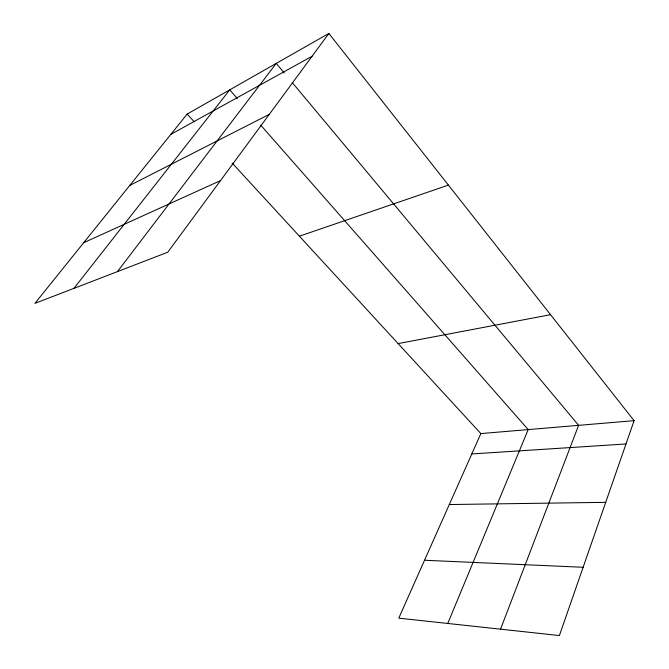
<?xml version="1.0" encoding="UTF-8"?>
<svg xmlns="http://www.w3.org/2000/svg" width="669" height="669" viewBox="0 0 669 669"><rect width="100%" height="100%" fill="white"/><g stroke="black" fill="none" stroke-linecap="round" stroke-linejoin="round"><path stroke-width="1" d="M634.095 420.667L559.393 635.55L398.774 618.156L480.86 433.587L634.095 420.667L328.864 33.45L187.153 114.073L34.905 303.383L167.768 252.23L328.864 33.45M500.537 629.178L578.61 425.342L292.244 82.555M447.753 623.458L528.192 429.598L260.726 125.136M117.443 271.606L276.238 63.396L284.241 72.971M73.941 288.356L229.735 89.855L237.311 98.477M170.829 134.377L312.072 56.255M129.744 185.455L269.314 114.324M83.7 242.705L220.519 180.597M299.411 236.19L448.414 185.104M398.13 343.59L550.562 314.689M471.812 453.942L625.992 443.973M449.3 504.543L605.704 502.335M424.531 560.254L583.125 567.279M187.153 114.073L194.194 121.733M232.185 163.069L480.86 433.587"/></g></svg>
